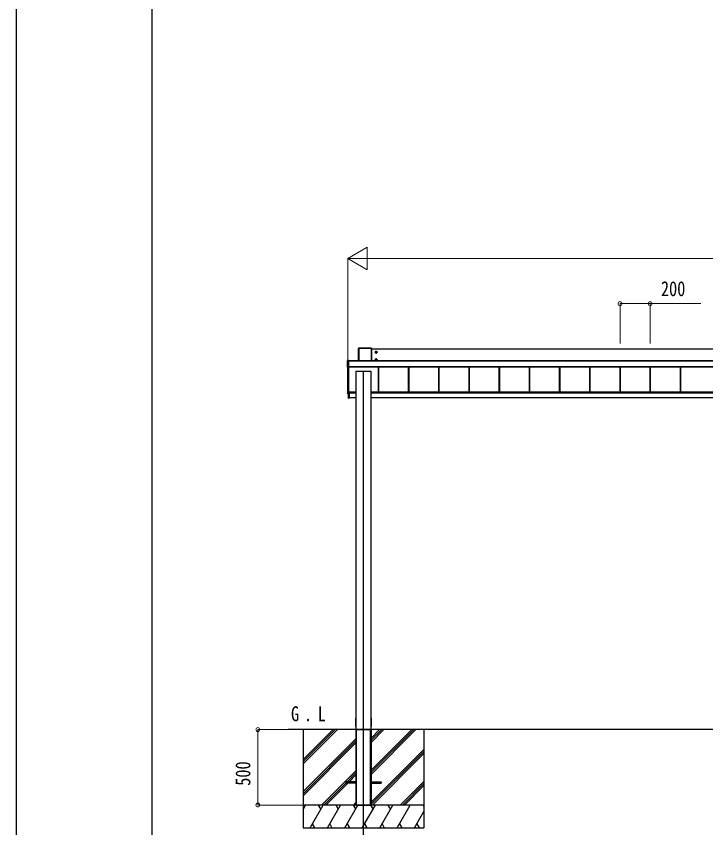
# Model space of a CAD drawing. Units: millimetres, scale not verified. Extents: x -12615 to 12615, y -8910 to 8910.
# Drawn here: x -12615 to -8049, y -5376 to 0 of the extents above; entities that cross this region are included whole.
import ezdxf
from ezdxf.enums import TextEntityAlignment as Align

# ---------------------------------------------------------------- set-up
doc = ezdxf.new("R2010")
doc.units = ezdxf.units.MM
doc.header["$LTSCALE"] = 30
for name, color, linetype in [('0-2_USER1', 3, 'Continuous'), ('0-3_YKK_11', 7, 'Continuous'), ('0-4_YKK_11E', 7, 'Continuous'), ('0-5_YKK_12', 2, 'Continuous'), ('0-6_YKK_A1', 4, 'Continuous'), ('0-8_YKK_ZWAK', 7, 'Continuous')]:
    doc.layers.add(name, color=color, linetype=linetype)
doc.layers.add('0-7_YKK_D', color=6, linetype='Continuous', lineweight=18)
doc.styles.add('ＭＳ ゴシック', font='')
doc.styles.get('ＭＳ ゴシック').set_extended_font_data('MS Gothic')

msp = doc.modelspace()

# ---------------------------------------------------------------- linework, layer by layer
at = {"layer": '0-3_YKK_11'}
for p, q in [((-10347.94, -2282.31), (-10347.94, -2200.15)), ((-10262.44, -2199.65), (-10347.44, -2199.65)), ((-10261.94, -2200.15), (-10261.94, -2282.31)), ((-10261.94, -2203.87), (-5167.94, -2203.87)), ((-10224.69, -2225.61), (-10239.19, -2225.61)), ((-10231.94, -2219.84), (-10236.94, -2222.72)), ((-10236.94, -2222.72), (-10236.94, -2228.5)), ((-10236.94, -2228.5), (-10231.94, -2231.38)), ((-10234.22, -2224.85), (-10234.94, -2224.85)), ((-10234.94, -2224.85), (-10234.94, -2226.37)), ((-10234.94, -2226.37), (-10234.22, -2226.37)), ((-10232.7, -2222.61), (-10232.7, -2223.33)), ((-10231.18, -2222.61), (-10232.7, -2222.61)), ((-10232.7, -2227.89), (-10232.7, -2228.61)), ((-10232.7, -2228.61), (-10231.18, -2228.61)), ((-10231.94, -2218.36), (-10231.94, -2232.86)), ((-10226.94, -2222.72), (-10231.94, -2219.84)), ((-10231.94, -2231.38), (-10226.94, -2228.5)), ((-10231.18, -2223.33), (-10231.18, -2222.61)), ((-10231.18, -2228.61), (-10231.18, -2227.89)), ((-10228.94, -2224.85), (-10229.66, -2224.85)), ((-10229.66, -2226.37), (-10228.94, -2226.37)), ((-10228.94, -2226.37), (-10228.94, -2224.85)), ((-10226.94, -2228.5), (-10226.94, -2222.72)), ((-10421.44, -2323.51), (-10421.44, -2281.53)), ((-10415.24, -2281.03), (-10420.94, -2281.03)), ((-10413.44, -2281.08), (-10414.64, -2281.08)), ((-10414.64, -2281.08), (-10414.64, -2281.08)), ((-10413.44, -2281.08), (-10413.44, -2281.08)), ((-5016.44, -2282.31), (-10413.44, -2282.31)), ((-10224.69, -2275.58), (-10239.19, -2275.58)), ((-10231.94, -2269.81), (-10236.94, -2272.69)), ((-10236.94, -2272.69), (-10236.94, -2278.47)), ((-10236.94, -2278.47), (-10231.94, -2281.35)), ((-10234.22, -2274.82), (-10234.94, -2274.82)), ((-10234.94, -2274.82), (-10234.94, -2276.34)), ((-10234.94, -2276.34), (-10234.22, -2276.34)), ((-10232.7, -2272.58), (-10232.7, -2273.3)), ((-10231.18, -2272.58), (-10232.7, -2272.58)), ((-10232.7, -2277.86), (-10232.7, -2278.58)), ((-10232.7, -2278.58), (-10231.18, -2278.58)), ((-10231.94, -2268.33), (-10231.94, -2282.83)), ((-10226.94, -2272.69), (-10231.94, -2269.81)), ((-10231.94, -2281.35), (-10226.94, -2278.47)), ((-10231.18, -2273.3), (-10231.18, -2272.58)), ((-10231.18, -2278.58), (-10231.18, -2277.86)), ((-10228.94, -2274.82), (-10229.66, -2274.82)), ((-10229.66, -2276.34), (-10228.94, -2276.34)), ((-10228.94, -2276.34), (-10228.94, -2274.82)), ((-10226.94, -2278.47), (-10226.94, -2272.69)), ((-10420.94, -2324.01), (-10415.24, -2324.01)), ((-10414.64, -2323.83), (-10413.44, -2323.83)), ((-10414.64, -2323.83), (-10414.64, -2323.83)), ((-10413.44, -2322.42), (-5016.44, -2322.42)), ((-10413.44, -2323.83), (-10413.44, -2323.83)), ((-10364.94, -2354.01), (-10364.94, -2354.3)), ((-10362.74, -2354), (-10364.64, -2354)), ((-10362.44, -2354.3), (-10362.44, -2354.01)), ((-10362.44, -2354.21), (-10361.44, -2354.21)), ((-10360.94, -2354.3), (-10360.94, -2354.23)), ((-10268.94, -2354.3), (-10268.94, -2354.23)), ((-10268.44, -2354.21), (-10267.44, -2354.21)), ((-10267.44, -2354.3), (-10267.44, -2354.01)), ((-10267.14, -2354), (-10265.24, -2354)), ((-10264.94, -2354.01), (-10264.94, -2354.3)), ((-10216.44, -2488.65), (-10216.44, -2322.42)), ((-10216.04, -2487.7), (-10216.04, -2322.42)), ((-10213.44, -2488.65), (-10213.44, -2322.42)), ((-10016.44, -2488.65), (-10016.44, -2322.42)), ((-10013.84, -2488.65), (-10013.84, -2322.42)), ((-10013.44, -2488.65), (-10013.44, -2322.42)), ((-9816.44, -2488.65), (-9816.44, -2322.42)), ((-9813.84, -2488.65), (-9813.84, -2322.42)), ((-9813.44, -2488.65), (-9813.44, -2322.42)), ((-9616.44, -2488.65), (-9616.44, -2322.42)), ((-9613.84, -2488.65), (-9613.84, -2322.42)), ((-9613.44, -2488.65), (-9613.44, -2322.42)), ((-9416.44, -2488.65), (-9416.44, -2322.42)), ((-9413.84, -2488.65), (-9413.84, -2322.42)), ((-9413.44, -2488.65), (-9413.44, -2322.42)), ((-9216.44, -2488.65), (-9216.44, -2322.42)), ((-9213.84, -2488.65), (-9213.84, -2322.42)), ((-9213.44, -2488.65), (-9213.44, -2322.42)), ((-9016.44, -2488.65), (-9016.44, -2322.42)), ((-9013.84, -2488.65), (-9013.84, -2322.42)), ((-9013.44, -2488.65), (-9013.44, -2322.42)), ((-8816.44, -2488.65), (-8816.44, -2322.42)), ((-8813.84, -2488.65), (-8813.84, -2322.42)), ((-8813.44, -2488.65), (-8813.44, -2322.42)), ((-8616.44, -2488.65), (-8616.44, -2322.42)), ((-8613.84, -2488.65), (-8613.84, -2322.42)), ((-8613.44, -2488.65), (-8613.44, -2322.42)), ((-8416.44, -2488.65), (-8416.44, -2322.42)), ((-8413.84, -2488.65), (-8413.84, -2322.42)), ((-8413.44, -2488.65), (-8413.44, -2322.42)), ((-8216.44, -2488.65), (-8216.44, -2322.42)), ((-8213.84, -2488.65), (-8213.84, -2322.42)), ((-8213.44, -2488.65), (-8213.44, -2322.42)), ((-10420.94, -2497.47), (-10420.47, -2497.96)), ((-10420.47, -2498.21), (-10420.47, -2498.21)), ((-10414.44, -2526.88), (-10414.44, -2493.79)), ((-10414.13, -2493.49), (-10414.13, -2493.49)), ((-10413.94, -2490.71), (-10413.94, -2493.29)), ((-10413.94, -2493.31), (-10413.94, -2493.29)), ((-10407.94, -2493.52), (-10364.94, -2493.52)), ((-10264.94, -2488.65), (-5164.94, -2488.65)), ((-10264.94, -2493.52), (-5164.94, -2493.52)), ((-10265.24, -4725), (-10364.64, -4725)), ((-10362.44, -5225), (-10362.44, -4725)), ((-10360.94, -5225), (-10360.94, -4725)), ((-10268.94, -5225), (-10268.94, -4725)), ((-10267.44, -5225), (-10267.44, -4725))]:
    msp.add_line(p, q, dxfattribs=at)
for points in [[(-10413.44, -2323.83), (-10413.44, -2323.28), (-10413.44, -2322.77), (-10413.44, -2281.71), (-10413.44, -2281.23), (-10413.44, -2281.08)], [(-10414.94, -2323.84), (-10414.94, -2496.98), (-10419.44, -2496.98), (-10419.94, -2496.48)], [(-10414.44, -2497.33), (-10419.94, -2497), (-10419.94, -2496.43), (-10419.94, -2324.01)], [(-10264.94, -5225), (-10264.94, -4721), (-10264.94, -2354.3), (-10265.24, -2354.3), (-10364.64, -2354.3), (-10364.94, -2354.3), (-10364.94, -4721), (-10364.94, -5225)], [(-10419.94, -2455.88), (-10420.94, -2455.94), (-10420.94, -2497.47), (-10420.94, -2498.18), (-10414.44, -2498.59)], [(-10420.47, -2497.96), (-10414.76, -2498.31), (-10414.44, -2498.01)], [(-10419.05, -2526.88), (-10407.94, -2527.56), (-10407.94, -2527.26), (-10407.94, -2493.78), (-10407.94, -2493.48)], [(-10414.94, -2487.96), (-10414.64, -2488.26), (-10411.44, -2488.26), (-10411.44, -2488.65)], [(-10414.44, -2488.26), (-10414.44, -2490.21), (-10414.44, -2493.79), (-10414.14, -2493.49)], [(-10414.14, -2493.49), (-10414.14, -2493.49), (-10414.14, -2493.49)], [(-10414.14, -2493.49), (-10414.13, -2493.49), (-10414.12, -2493.49)], [(-10414.13, -2493.49), (-10414.12, -2493.49), (-10407.94, -2493.48), (-10407.94, -2493.28), (-10407.94, -2488.99), (-10412.94, -2489), (-10412.94, -2488.26)], [(-10411.94, -2488.99), (-10411.94, -2488.94), (-10411.94, -2488.65), (-10364.94, -2488.65)], [(-10407.94, -2525), (-10365.79, -2525), (-10365.31, -2525), (-10364.94, -2525)], [(-10365.81, -2525), (-10365.96, -2527.5), (-10365.44, -2527.5), (-10364.94, -2527.5)], [(-10264.94, -2525), (-10264.57, -2525), (-10264.09, -2525), (-5165.79, -2525), (-5165.31, -2525), (-5164.94, -2525)], [(-10264.94, -2527.5), (-10264.44, -2527.5), (-10263.92, -2527.5), (-10264.07, -2525)], [(-10364.94, -4650.5), (-10366.67, -4650.5), (-10367.17, -4650.5), (-10367.44, -4681.7), (-10367.24, -4705), (-10366.74, -4705), (-10364.94, -4705)], [(-10264.94, -4705), (-10263.14, -4705), (-10262.64, -4705), (-10262.44, -4681.7), (-10262.71, -4650.5), (-10263.21, -4650.5), (-10264.94, -4650.5)]]:
    msp.add_lwpolyline(points, dxfattribs=at)
for centre, radius in [((-10231.94, -2225.61), 6.25), ((-10231.94, -2225.61), 5), ((-10231.94, -2275.58), 6.25), ((-10231.94, -2275.58), 5)]:
    msp.add_circle(centre, radius, dxfattribs=at)
for centre, radius, start, end in [((-10231.94, -2225.61), 5.58, 153.74848, 206.25152), ((-10231.94, -2225.61), 5.58, 93.74848, 146.25152), ((-10231.94, -2225.61), 5.58, 213.74848, 266.25152), ((-10234.22, -2223.33), 1.52, 270, 0), ((-10234.22, -2227.89), 1.52, 0, 90), ((-10231.94, -2225.61), 5.58, 33.74848, 86.25152), ((-10231.94, -2225.61), 5.58, 273.74848, 326.25152), ((-10229.66, -2223.33), 1.52, 180, 270), ((-10229.66, -2227.89), 1.52, 90, 180), ((-10231.94, -2225.61), 5.58, 333.74848, 26.25152), ((-10415.06, -2279.33), 1.74, 265.66516, 269.50049), ((-10231.94, -2275.58), 5.58, 153.74848, 206.25152), ((-10231.94, -2275.58), 5.58, 93.74848, 146.25152), ((-10231.94, -2275.58), 5.58, 213.74848, 266.25152), ((-10234.22, -2273.3), 1.52, 270, 0), ((-10234.22, -2277.86), 1.52, 0, 90), ((-10231.94, -2275.58), 5.58, 33.74848, 86.25152), ((-10231.94, -2275.58), 5.58, 273.74848, 326.25152), ((-10229.66, -2273.3), 1.52, 180, 270), ((-10229.66, -2277.86), 1.52, 90, 180), ((-10231.94, -2275.58), 5.58, 333.74848, 26.25152), ((-10414.73, -2326.54), 2.71, 88.10375, 98.40666)]:
    msp.add_arc(centre, radius, start, end, dxfattribs=at)
for centre, major_axis, ratio, start_param, end_param in [((-10347.44, -2200.15), (0.382, -0.325), 0.996231, 2.2770247, 3.8440941), ((-10262.44, -2200.15), (0.382, 0.325), 0.996231, 5.5806839, 7.1477533), ((-10420.94, -2281.53), (0.382, -0.325), 0.996231, 2.2770247, 3.8440941), ((-10414.64, -2281.07), (0.6, 0), 0.026226, 3.8726279, 4.712389), ((-10420.94, -2323.51), (0.382, 0.325), 0.996231, 2.4390913, 4.0061606), ((-10415.24, -2323.71), (0, 0.3), 0.998743, 3.1415927, 4.2299164), ((-10364.64, -2354.01), (0.3, 0), 0.034921, 1.5707963, 3.1415927), ((-10362.74, -2354.01), (0.3, 0), 0.034921, 6.2831853, 7.8539816), ((-10361.44, -2354.23), (0.5, 0), 0.034921, 6.2831853, 7.8539816), ((-10268.44, -2354.23), (0.5, 0), 0.034921, 1.5707963, 3.1415927), ((-10267.14, -2354.01), (0.3, 0), 0.034921, 1.5707963, 3.1415927), ((-10265.24, -2354.01), (0.3, 0), 0.034921, 6.2831853, 7.8539816), ((-10414.14, -2490.71), (0.108, 0.169), 0.994155, 5.2849907, 6.855787), ((-10414.14, -2493.29), (-0.145, 0.15), 0.921201, 2.3686772, 3.9027669)]:
    msp.add_ellipse(centre, major_axis=major_axis, ratio=ratio, start_param=start_param, end_param=end_param, dxfattribs=at)
at = {"layer": '0-4_YKK_11E'}
for p, q in [((-10347.1, -2200.28), (-10347.1, -2282.31)), ((-10421.44, -2281.53), (-10420.98, -2281.73)), ((-10420.98, -2281.73), (-10420.48, -2281.23)), ((-10420.48, -2281.23), (-10413.44, -2281.23)), ((-10420.48, -2281.71), (-10413.44, -2281.71)), ((-10415.24, -2281.07), (-10415.24, -2281.03)), ((-10414.64, -2281.08), (-10413.44, -2281.08)), ((-10413.44, -2282.79), (-5016.44, -2282.79)), ((-10420.48, -2322.77), (-10413.44, -2322.77)), ((-10413.44, -2323.83), (-10414.64, -2323.83)), ((-10413.44, -2321.76), (-5016.44, -2321.76)), ((-10413.44, -2322.28), (-5016.44, -2322.28)), ((-5016.44, -2322.42), (-10413.44, -2322.42)), ((-10364.64, -2354), (-10364.64, -2354.3)), ((-10362.74, -2354.3), (-10362.74, -2354)), ((-10361.44, -2354.21), (-10361.44, -2354.3)), ((-10268.44, -2354.3), (-10268.44, -2354.21)), ((-10267.14, -2354.3), (-10267.14, -2354)), ((-10265.24, -2354), (-10265.24, -2354.3)), ((-10420.47, -2498.21), (-10420.94, -2497.71)), ((-10420.47, -2498.21), (-10420.47, -2497.96)), ((-10414.44, -2498.59), (-10420.47, -2498.21)), ((-10414.44, -2498.06), (-10414.76, -2498.36)), ((-10414.76, -2498.36), (-10414.76, -2498.31)), ((-10414.14, -2493.79), (-10407.94, -2493.78)), ((-10407.94, -2493.28), (-10413.66, -2493.29)), ((-10407.94, -2490.65), (-10364.94, -2490.65)), ((-10264.94, -2490.65), (-5164.94, -2490.65)), ((-10264.44, -2527.18), (-10264.57, -2525)), ((-10414.16, -2526.88), (-10407.94, -2527.26)), ((-10364.94, -2527.18), (-10365.44, -2527.18))]:
    msp.add_line(p, q, dxfattribs=at)
for points in [[(-10347.94, -2200.15), (-10347.6, -2200.29), (-10347.6, -2282.31)], [(-10262.78, -2200.28), (-10347.1, -2200.28), (-10347.1, -2199.79), (-10347.6, -2200.29)], [(-10347.44, -2199.65), (-10347.1, -2199.79), (-10262.78, -2199.79), (-10262.44, -2199.65)], [(-10262.78, -2282.31), (-10262.78, -2200.28), (-10262.78, -2199.79), (-10262.28, -2200.29)], [(-10262.28, -2282.31), (-10262.28, -2200.29), (-10261.94, -2200.15)], [(-10420.98, -2281.73), (-10420.98, -2322.79), (-10421.44, -2323.51)], [(-10420.94, -2281.03), (-10420.48, -2281.23), (-10420.48, -2281.71), (-10420.48, -2322.77), (-10420.48, -2323.28), (-10420.94, -2324.01)], [(-10415.14, -2281.08), (-10415.18, -2281.07), (-10415.24, -2281.07)], [(-10413.44, -2323.28), (-10420.48, -2323.28), (-10420.98, -2322.79)], [(-10415.24, -2324.01), (-10415.24, -2323.89), (-10415.1, -2323.86)], [(-10414.44, -2493.79), (-10414.16, -2493.79), (-10414.16, -2526.88), (-10419.05, -2526.88)], [(-10414.16, -2488.26), (-10414.16, -2490.21), (-10414.44, -2490.21), (-10414.14, -2490.51), (-10414.14, -2493.49)], [(-10413.94, -2493.29), (-10413.66, -2493.29), (-10413.66, -2490.71), (-10413.94, -2490.71)], [(-10365.44, -2527.5), (-10365.44, -2527.18), (-10365.31, -2525)], [(-10264.94, -2527.18), (-10264.44, -2527.18), (-10264.44, -2527.5)]]:
    msp.add_lwpolyline(points, dxfattribs=at)
for centre, radius, start, end in [((-10347.22, -2204.39), 4.12, 88.40447, 95.35624), ((-10262.66, -2204.39), 4.12, 84.64376, 91.59553), ((-10420.6, -2285.83), 4.12, 88.40447, 95.35624), ((-10420.6, -2326.89), 4.12, 88.40447, 95.35624), ((-10412.81, -2490.28), 1.35, 177.08798, 189.90325), ((-10412.94, -2493.72), 1.22, 169.53624, 183.72385), ((-10412.93, -2493.67), 1.21, 171.62247, 185.82998), ((-10412.89, -2493.72), 1.25, 169.72631, 183.54265), ((-10413.73, -2495.28), 1.98, 88.04873, 96.20074), ((-10412.93, -2527.03), 1.24, 173.06854, 186.93146)]:
    msp.add_arc(centre, radius, start, end, dxfattribs=at)
for centre, major_axis, ratio, start_param, end_param in [((-10414.64, -2281.07), (0.6, 0), 0.026226, 3.1415927, 3.8726279), ((-10414.64, -2323.89), (0.6, 0), 0.096025, 1.5707963, 3.1415927), ((-10414.16, -2498.39), (0.6, -0.037), 0.034769, 3.1437205, 4.2258199), ((-10414.16, -2490.71), (0.301, 0.4), 0.997782, 5.3593221, 6.9301184), ((-10414.16, -2493.29), (0.301, 0.4), 0.997782, 3.7885257, 3.8252324), ((-10414.14, -2493.29), (0.482, -0.007), 0.414889, 4.7553012, 6.2893908), ((-10413.64, -2493.29), (0.001, 0.2), 0.09157, 1.5714198, 1.6062613), ((-10365.44, -2527.2), (0.5, -0.018), 0.036539, 1.5736281, 3.1406975), ((-10264.44, -2527.2), (0.5, 0.018), 0.036539, 0.0008951, 1.5679645)]:
    msp.add_ellipse(centre, major_axis=major_axis, ratio=ratio, start_param=start_param, end_param=end_param, dxfattribs=at)
at = {"layer": '0-5_YKK_12'}
msp.add_line((-10314.94, -5475), (-10314.94, -2351.8), dxfattribs=at)
at = {"layer": '0-6_YKK_A1'}
for p, q in [((-10364.94, -4725), (-10814.94, -4725)), ((-10714.94, -4725), (-10714.94, -5375)), ((-10714.94, -4951.63), (-10488.31, -4725)), ((-10714.94, -4923.35), (-10516.59, -4725)), ((-10714.94, -4937.49), (-10502.51, -4725.06)), ((-10364.94, -4725), (-10364.64, -4725)), ((-10364.94, -4725), (-10364.94, -5225)), ((-10264.94, -4725), (-10264.94, -5225)), ((-4614.94, -4725), (-10264.94, -4725)), ((-10264.94, -4810), (-10179.94, -4725)), ((-10264.94, -4795.86), (-10194.08, -4725)), ((-10264.94, -4781.71), (-10208.23, -4725)), ((-10264.94, -5022.13), (-9967.85, -4725.04)), ((-10264.94, -5007.99), (-9981.99, -4725.04)), ((-10264.94, -4993.85), (-9996.13, -4725.04)), ((-9914.94, -4725), (-9914.94, -5375)), ((-10714.94, -5135.48), (-10364.94, -4785.48)), ((-10714.94, -5149.62), (-10364.94, -4799.62)), ((-10714.94, -5163.76), (-10364.94, -4813.76)), ((-10264.94, -5205.98), (-9914.94, -4855.98)), ((-10264.94, -5220.12), (-9914.94, -4870.12)), ((-10255.68, -5225), (-9914.94, -4884.26)), ((-10592.33, -5225), (-10364.94, -4997.61)), ((-10423.69, -5070.5), (-10364.94, -5011.75)), ((-10409.55, -5070.5), (-10364.94, -5025.9)), ((-10578.19, -5225), (-10432.44, -5079.25)), ((-10564.05, -5225), (-10418.55, -5079.5)), ((-10432.44, -5070.5), (-10432.44, -5079.5)), ((-10364.94, -5070.5), (-10432.44, -5070.5)), ((-10364.94, -5079.5), (-10432.44, -5079.5)), ((-10264.94, -5070.5), (-10197.44, -5070.5)), ((-10264.94, -5079.5), (-10197.44, -5079.5)), ((-10197.44, -5070.5), (-10197.44, -5079.5)), ((-10071.83, -5225), (-9914.94, -5068.11)), ((-10057.69, -5225), (-9914.94, -5082.25)), ((-10043.55, -5225), (-9914.94, -5096.39)), ((-10380.2, -5225), (-10364.94, -5209.74)), ((-9914.94, -5225), (-10714.94, -5225)), ((-10714.94, -5253.94), (-10698.23, -5225)), ((-9914.94, -5225), (-10714.94, -5225)), ((-10713.23, -5250.98), (-10714.94, -5248.02)), ((-10669.36, -5375), (-10582.76, -5225)), ((-10597.76, -5250.98), (-10612.76, -5225)), ((-10553.89, -5375), (-10467.29, -5225)), ((-10482.29, -5250.98), (-10497.29, -5225)), ((-10438.42, -5375), (-10351.82, -5225)), ((-10366.82, -5250.98), (-10381.82, -5225)), ((-10364.94, -5225), (-10264.94, -5225)), ((-10322.95, -5375), (-10236.35, -5225)), ((-10251.35, -5250.98), (-10266.35, -5225)), ((-10207.48, -5375), (-10120.88, -5225)), ((-10135.88, -5250.98), (-10150.88, -5225)), ((-10092.01, -5375), (-10005.41, -5225)), ((-9914.94, -5233.66), (-9919.94, -5225)), ((-9976.54, -5375), (-9914.94, -5268.3)), ((-10714.94, -5375), (-9914.94, -5375)), ((-10654.37, -5349.02), (-10639.37, -5375)), ((-10538.9, -5349.02), (-10523.9, -5375)), ((-10423.43, -5349.02), (-10408.43, -5375)), ((-10307.95, -5349.02), (-10292.95, -5375)), ((-10192.49, -5349.02), (-10177.49, -5375)), ((-10077.01, -5349.02), (-10062.02, -5375)), ((-9961.54, -5349.02), (-9946.55, -5375))]:
    msp.add_line(p, q, dxfattribs=at)
msp.add_lwpolyline([(-10364.64, -4725), (-10265.24, -4725), (-10264.94, -4725)], dxfattribs=at)
at = {"layer": '0-7_YKK_D'}
for p, q in [((-10419.94, -1603.87), (-10290.04, -1528.87)), ((-10290.04, -1678.87), (-10290.04, -1528.87)), ((-10419.94, -2323.01), (-10419.94, -1602.87)), ((-10419.94, -1603.87), (-10290.04, -1678.87)), ((-10419.94, -1603.87), (-10160.13, -1603.87)), ((-10269.94, -1603.87), (-5159.94, -1603.87)), ((-8616.44, -2168.71), (-8616.44, -1902.87)), ((-8416.44, -2168.71), (-8416.44, -1902.87)), ((-10815.94, -4725), (-11015.94, -4725)), ((-11014.94, -4725), (-11014.94, -5225)), ((-10715.94, -5225), (-11015.94, -5225))]:
    msp.add_line(p, q, dxfattribs=at)
msp.add_lwpolyline([(-8616.44, -1903.87), (-8416.44, -1903.87), (-8080.64, -1903.87)], dxfattribs=at)
for centre in [(-8616.44, -1903.87), (-8416.44, -1903.87), (-11014.94, -4725), (-11014.94, -5225)]:
    msp.add_circle(centre, 12.75, dxfattribs=at)
at = {"layer": '0-8_YKK_ZWAK'}
msp.add_line((-11714.94, -7575), (-11714.94, 8325), dxfattribs=at)
msp.add_lwpolyline([(-12615, -8910), (12615, -8910), (12615, 8910), (-12615, 8910)], close=True, dxfattribs=at)

# ---------------------------------------------------------------- texts
at = {"layer": '0-2_USER1', "style": 'ＭＳ ゴシック', "width": 0.8}
for s, p in [('G', (-10795.47, -4699.69)), ('L', (-10618.16, -4699.69)), ('.', (-10709.07, -4699.69))]:
    msp.add_text(s, height=98.97, dxfattribs=at).set_placement(p, align=Align.BOTTOM_LEFT)
at = {"layer": '0-7_YKK_D', "style": 'ＭＳ ゴシック', "width": 0.8}
msp.add_text('200', height=98.97, dxfattribs=at).set_placement((-8345.44, -1883.87), align=Align.BOTTOM_LEFT)
msp.add_text('500', height=98.97, rotation=90, dxfattribs=at).set_placement((-11034.94, -5097.4), align=Align.BOTTOM_LEFT)

doc.saveas('drawing.dxf')
